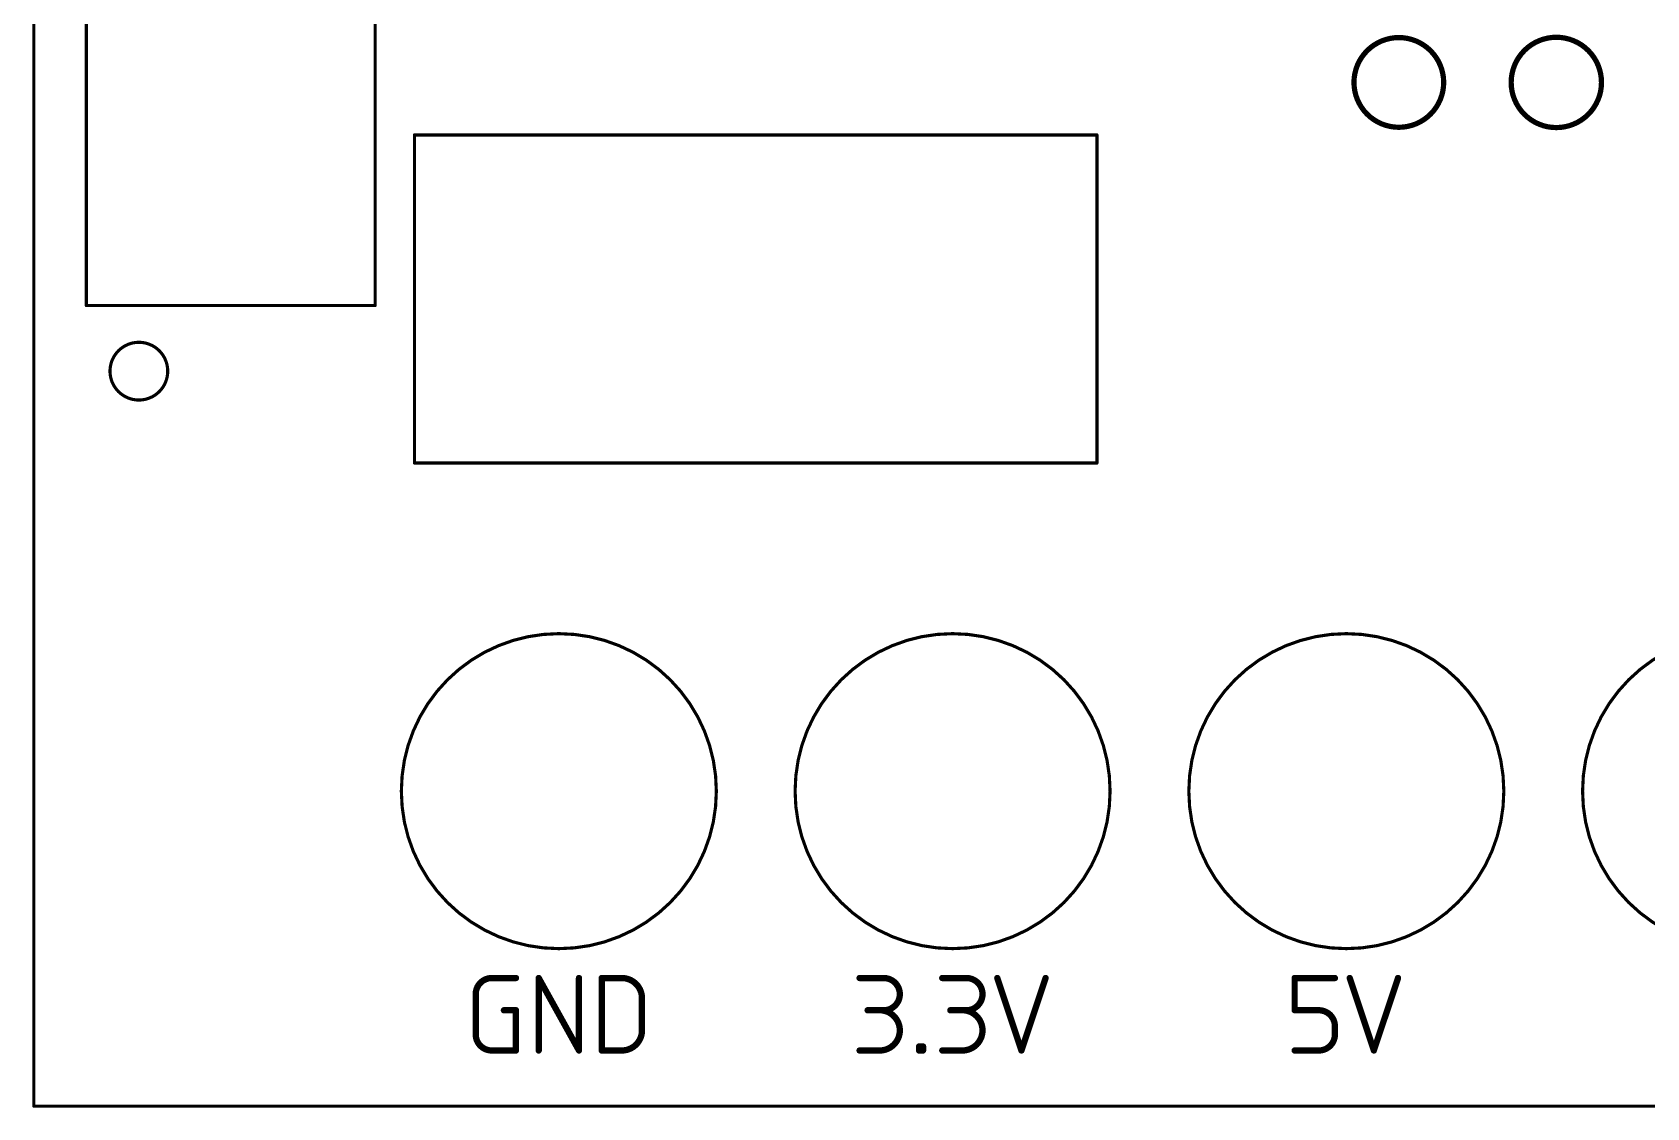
# Model space of a CAD drawing. Extents: x 0 to 6.5, y -1.2 to 3.01.
# Drawn here: x -0.003 to 3.072, y -1.203 to 0.846 of the extents above; entities that cross this region are included whole.
import ezdxf

# ---------------------------------------------------------------- set-up
doc = ezdxf.new("R2010")
doc.units = 0
doc.layers.add('208', color=20, linetype='CONTINUOUS')
doc.layers.add('211', color=22, linetype='CONTINUOUS')

msp = doc.modelspace()

# ---------------------------------------------------------------- linework, layer by layer
at = {"layer": '208', "const_width": 0.006}
for points in [[(0, -1.2), (0, 3)], [(0.1, 1.75), (0.1, 0.325)], [(0.65, 0.325), (0.65, 1.775)], [(2.025, 0.65), (0.725, 0.65)], [(0.725, 0.65), (0.725, 0.625)], [(2.025, 0.025), (2.025, 0.65)], [(0.725, 0.625), (0.725, 0.025)], [(0.1, 0.325), (0.65, 0.325)], [(0.725, 0.025), (2.025, 0.025)], [(6.5, -1.2), (0, -1.2)]]:
    msp.add_lwpolyline(points, dxfattribs=at)
at = {"layer": '208'}
for points, const_width in [([(0.725, 0.6515, 1), (0.725, 0.6485)], 0.003), ([(0.7265, 0.65, 1), (0.7235, 0.65)], 0.003), ([(2.0265, 0.65, 1), (2.0235, 0.65)], 0.003), ([(2.025, 0.6485, 1), (2.025, 0.6515)], 0.003), ([(0.7265, 0.625, 1), (0.7235, 0.625)], 0.003), ([(0.7235, 0.625, 1), (0.7265, 0.625)], 0.003), ([(0.1, 0.3265, 1), (0.1, 0.3235)], 0.003), ([(0.0985, 0.325, 1), (0.1015, 0.325)], 0.003), ([(0.6485, 0.325, 1), (0.6515, 0.325)], 0.003), ([(0.65, 0.3235, 1), (0.65, 0.3265)], 0.003), ([(0.2, 0.145, 1), (0.2, 0.255, 1), (0.2, 0.145)], 0.006), ([(0.725, 0.0265, 1), (0.725, 0.0235)], 0.003), ([(0.7235, 0.025, 1), (0.7265, 0.025)], 0.003), ([(2.0235, 0.025, 1), (2.0265, 0.025)], 0.003), ([(2.025, 0.0235, 1), (2.025, 0.0265)], 0.003), ([(1, -0.9, 1), (1, -0.3, 1), (1, -0.9)], 0.006), ([(1.75, -0.9, 1), (1.75, -0.3, 1), (1.75, -0.9)], 0.006), ([(2.5, -0.9, 1), (2.5, -0.3, 1), (2.5, -0.9)], 0.006), ([(3.25, -0.9, 1), (3.25, -0.3, 1), (3.25, -0.9)], 0.006), ([(0, -1.1985, 1), (0, -1.2015)], 0.003), ([(-0.0015, -1.2, 1), (0.0015, -1.2)], 0.003)]:
    msp.add_lwpolyline(points, format="xyb", dxfattribs=dict(at, const_width=const_width))
at = {"layer": '211'}
for points, const_width in [([(2.6, 0.66456, 1), (2.6, 0.83544, 1), (2.6, 0.66456)], 0.01), ([(2.9, 0.663977, 1), (2.9, 0.836023, 1), (2.9, 0.663977)], 0.01), ([(0.872333, -0.956, 0.414211), (0.841667, -0.986667)], 0.012), ([(0.872333, -0.953, 1), (0.872333, -0.959)], 0.006), ([(0.872333, -0.959, 1), (0.872333, -0.953)], 0.006), ([(0.918333, -0.959, 1), (0.918333, -0.953)], 0.006), ([(0.964289, -0.954543, 1), (0.959044, -0.957457)], 0.006), ([(0.964667, -0.956, 1), (0.958667, -0.956)], 0.006), ([(1.041333, -0.956, 1), (1.035333, -0.956)], 0.006), ([(1.084667, -0.956, 1), (1.078667, -0.956)], 0.006), ([(1.081667, -0.953, 1), (1.081667, -0.959)], 0.006), ([(1.158333, -0.994333, 0.414215), (1.12, -0.956)], 0.012), ([(1.12, -0.953, 1), (1.12, -0.959)], 0.006), ([(1.12, -0.959, 1), (1.12, -0.953)], 0.006), ([(1.572833, -0.953, 1), (1.572833, -0.959)], 0.006), ([(1.618833, -1.017333, 1), (1.618833, -0.956)], 0.012), ([(1.618833, -0.953, 1), (1.618833, -0.959)], 0.006), ([(1.618833, -0.959, 1), (1.618833, -0.953)], 0.006), ([(1.730333, -0.953, 1), (1.730333, -0.959)], 0.006), ([(1.776333, -1.017333, 1), (1.776333, -0.956)], 0.012), ([(1.776333, -0.953, 1), (1.776333, -0.959)], 0.006), ([(1.776333, -0.959, 1), (1.776333, -0.953)], 0.006), ([(1.838013, -0.955051, 1), (1.832321, -0.956949)], 0.006), ([(1.930013, -0.956949, 1), (1.924321, -0.955051)], 0.006), ([(2.404583, -0.956, 1), (2.398583, -0.956)], 0.006), ([(2.401583, -0.953, 1), (2.401583, -0.959)], 0.006), ([(2.47825, -0.959, 1), (2.47825, -0.953)], 0.006), ([(2.509263, -0.955051, 1), (2.503571, -0.956949)], 0.006), ([(2.601263, -0.956949, 1), (2.595571, -0.955051)], 0.006), ([(0.844667, -0.986667, 1), (0.838667, -0.986667)], 0.006), ([(0.838667, -0.986667, 1), (0.844667, -0.986667)], 0.006), ([(0.895333, -1.014333, 1), (0.895333, -1.020333)], 0.006), ([(0.921333, -1.017333, 1), (0.915333, -1.017333)], 0.006), ([(0.918333, -1.020333, 1), (0.918333, -1.014333)], 0.006), ([(1.161333, -0.994333, 1), (1.155333, -0.994333)], 0.006), ([(1.155333, -0.994333, 1), (1.161333, -0.994333)], 0.006), ([(1.588167, -1.014333, 1), (1.588167, -1.020333)], 0.006), ([(1.611167, -1.094, 1), (1.611167, -1.017333)], 0.012), ([(1.611167, -1.014333, 1), (1.611167, -1.020333)], 0.006), ([(1.618833, -1.014333, 1), (1.618833, -1.020333)], 0.006), ([(1.618833, -1.020333, 1), (1.618833, -1.014333)], 0.006), ([(1.745667, -1.014333, 1), (1.745667, -1.020333)], 0.006), ([(1.768667, -1.094, 1), (1.768667, -1.017333)], 0.012), ([(1.768667, -1.014333, 1), (1.768667, -1.020333)], 0.006), ([(1.776333, -1.014333, 1), (1.776333, -1.020333)], 0.006), ([(1.776333, -1.020333, 1), (1.776333, -1.014333)], 0.006), ([(2.401583, -1.014333, 1), (2.401583, -1.020333)], 0.006), ([(2.398583, -1.017333, 1), (2.404583, -1.017333)], 0.006), ([(2.47825, -1.048, 0.414214), (2.447583, -1.017333)], 0.012), ([(2.447583, -1.014333, 1), (2.447583, -1.020333)], 0.006), ([(2.447583, -1.020333, 1), (2.447583, -1.014333)], 0.006), ([(2.48125, -1.048, 1), (2.47525, -1.048)], 0.006), ([(2.47525, -1.048, 1), (2.48125, -1.048)], 0.006), ([(0.841667, -1.063333, 0.414214), (0.872333, -1.094)], 0.012), ([(0.844667, -1.063333, 1), (0.838667, -1.063333)], 0.006), ([(0.838667, -1.063333, 1), (0.844667, -1.063333)], 0.006), ([(1.12, -1.094, 0.414214), (1.158333, -1.055667)], 0.012), ([(1.161333, -1.055667, 1), (1.155333, -1.055667)], 0.006), ([(1.155333, -1.055667, 1), (1.161333, -1.055667)], 0.006), ([(2.447583, -1.094, 0.414214), (2.47825, -1.063333)], 0.012), ([(2.48125, -1.063333, 1), (2.47525, -1.063333)], 0.006), ([(2.47525, -1.063333, 1), (2.48125, -1.063333)], 0.006), ([(0.872333, -1.091, 1), (0.872333, -1.097)], 0.006), ([(0.872333, -1.097, 1), (0.872333, -1.091)], 0.006), ([(0.915333, -1.094, 1), (0.921333, -1.094)], 0.006), ([(0.918333, -1.097, 1), (0.918333, -1.091)], 0.006), ([(0.958667, -1.094, 1), (0.964667, -1.094)], 0.006), ([(1.035333, -1.094, 1), (1.041333, -1.094)], 0.006), ([(1.035711, -1.095457, 1), (1.040956, -1.092543)], 0.006), ([(1.081667, -1.091, 1), (1.081667, -1.097)], 0.006), ([(1.078667, -1.094, 1), (1.084667, -1.094)], 0.006), ([(1.12, -1.091, 1), (1.12, -1.097)], 0.006), ([(1.12, -1.097, 1), (1.12, -1.091)], 0.006), ([(1.572833, -1.091, 1), (1.572833, -1.097)], 0.006), ([(1.611167, -1.091, 1), (1.611167, -1.097)], 0.006), ([(1.611167, -1.097, 1), (1.611167, -1.091)], 0.006), ([(1.689083, -1.086333, 1), (1.683083, -1.086333)], 0.006), ([(1.686083, -1.083333, 1), (1.686083, -1.089333)], 0.006), ([(1.686083, -1.091, 1), (1.686083, -1.097)], 0.006), ([(1.683083, -1.094, 1), (1.689083, -1.094)], 0.006), ([(1.69675, -1.086333, 1), (1.69075, -1.086333)], 0.006), ([(1.69075, -1.094, 1), (1.69675, -1.094)], 0.006), ([(1.69375, -1.089333, 1), (1.69375, -1.083333)], 0.006), ([(1.69375, -1.097, 1), (1.69375, -1.091)], 0.006), ([(1.730333, -1.091, 1), (1.730333, -1.097)], 0.006), ([(1.768667, -1.091, 1), (1.768667, -1.097)], 0.006), ([(1.768667, -1.097, 1), (1.768667, -1.091)], 0.006), ([(1.878321, -1.093051, 1), (1.884013, -1.094949)], 0.006), ([(1.878321, -1.094949, 1), (1.884013, -1.093051)], 0.006), ([(2.401583, -1.091, 1), (2.401583, -1.097)], 0.006), ([(2.447583, -1.091, 1), (2.447583, -1.097)], 0.006), ([(2.447583, -1.097, 1), (2.447583, -1.091)], 0.006), ([(2.549571, -1.093051, 1), (2.555263, -1.094949)], 0.006), ([(2.549571, -1.094949, 1), (2.555263, -1.093051)], 0.006)]:
    msp.add_lwpolyline(points, format="xyb", dxfattribs=dict(at, const_width=const_width))
at = {"layer": '211', "const_width": 0.012}
for points in [[(0.872333, -0.956), (0.918333, -0.956)], [(0.961667, -1.094), (0.961667, -0.956)], [(0.961667, -0.956), (1.038333, -1.094)], [(1.038333, -1.094), (1.038333, -0.956)], [(1.081667, -1.094), (1.081667, -0.956)], [(1.081667, -0.956), (1.12, -0.956)], [(1.572833, -0.956), (1.618833, -0.956)], [(1.730333, -0.956), (1.776333, -0.956)], [(1.835167, -0.956), (1.881167, -1.094)], [(1.881167, -1.094), (1.927167, -0.956)], [(2.401583, -1.017333), (2.401583, -0.956)], [(2.401583, -0.956), (2.47825, -0.956)], [(2.506417, -0.956), (2.552417, -1.094)], [(2.552417, -1.094), (2.598417, -0.956)], [(0.841667, -1.063333), (0.841667, -0.986667)], [(0.895333, -1.017333), (0.918333, -1.017333)], [(0.918333, -1.017333), (0.918333, -1.094)], [(1.158333, -0.994333), (1.158333, -1.055667)], [(1.618833, -1.017333), (1.588167, -1.017333)], [(1.776333, -1.017333), (1.745667, -1.017333)], [(2.447583, -1.017333), (2.401583, -1.017333)], [(2.47825, -1.063333), (2.47825, -1.048)], [(0.918333, -1.094), (0.872333, -1.094)], [(1.12, -1.094), (1.081667, -1.094)], [(1.572833, -1.094), (1.611167, -1.094)], [(1.686083, -1.094), (1.686083, -1.086333)], [(1.686083, -1.086333), (1.69375, -1.086333)], [(1.69375, -1.094), (1.686083, -1.094)], [(1.69375, -1.086333), (1.69375, -1.094)], [(1.730333, -1.094), (1.768667, -1.094)], [(2.401583, -1.094), (2.447583, -1.094)]]:
    msp.add_lwpolyline(points, dxfattribs=at)

doc.saveas('drawing.dxf')
